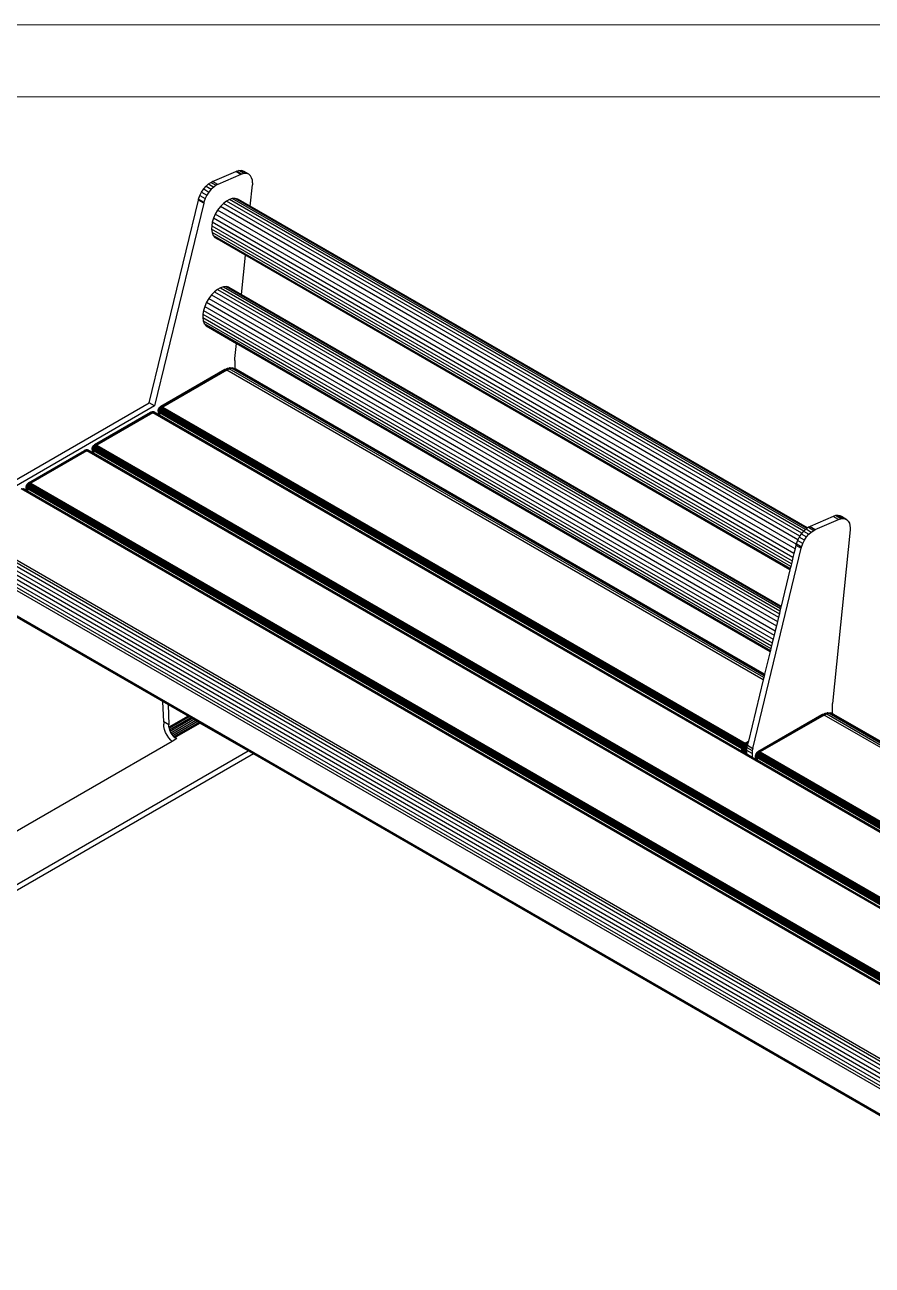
# Model space of a CAD drawing. Header units: millimetres. Extents: x 153 to 4750, y 92 to 3343.
# Drawn here: x 2903 to 3812, y 2012 to 3343 of the extents above; entities that cross this region are included whole.
import ezdxf

# ---------------------------------------------------------------- set-up
doc = ezdxf.new("R2010")
doc.units = ezdxf.units.MM
doc.layers.add('tabelka', color=155, linetype='Continuous')

msp = doc.modelspace()

# ---------------------------------------------------------------- linework, layer by layer
for p, q in [((3104.7, 3174.6), (3129.6, 3185.5)), ((3135.2, 3182.2), (3110.3, 3171.3)), ((3129.6, 3185.5), (3130.4, 3185.8)), ((3135.2, 3182.2), (3129.6, 3185.5)), ((3130.4, 3185.8), (3133, 3186.4)), ((3136.1, 3182.5), (3130.4, 3185.8)), ((3133, 3186.4), (3135.6, 3186.4)), ((3138.7, 3183.2), (3133, 3186.4)), ((3136.1, 3182.5), (3135.2, 3182.2)), ((3135.6, 3186.4), (3137.8, 3185.6)), ((3141.2, 3183.1), (3135.6, 3186.4)), ((3138.7, 3183.2), (3136.1, 3182.5)), ((3143.5, 3182.3), (3137.8, 3185.6)), ((3141.2, 3183.1), (3138.7, 3183.2)), ((3143.5, 3182.3), (3141.2, 3183.1)), ((3145.3, 3180.8), (3143.5, 3182.3)), ((3146.6, 3178.6), (3145.3, 3180.8)), ((3095.2, 3166.6), (3097.7, 3169.6)), ((3097.7, 3169.6), (3100.4, 3172)), ((3097.7, 3169.6), (3103.4, 3166.3)), ((3100.4, 3172), (3103, 3173.7)), ((3100.4, 3172), (3106, 3168.7)), ((3103, 3173.7), (3104.7, 3174.6)), ((3103, 3173.7), (3108.6, 3170.5)), ((3106, 3168.7), (3103.4, 3166.3)), ((3110.3, 3171.3), (3104.7, 3174.6)), ((3108.6, 3170.5), (3106, 3168.7)), ((3110.3, 3171.3), (3108.6, 3170.5)), ((3145.2, 3148), (3147.5, 3171.1)), ((3147.4, 3176), (3146.6, 3178.6)), ((3147.6, 3173.1), (3147.4, 3176)), ((3147.6, 3173.1), (3147.5, 3171.1)), ((3036.8, 2937), (3089.5, 3154.7)), ((3089.5, 3154.7), (3089.8, 3155.8)), ((3095.2, 3151.4), (3089.5, 3154.7)), ((3089.8, 3155.8), (3091.1, 3159.5)), ((3089.8, 3155.8), (3095.5, 3152.6)), ((3091.1, 3159.5), (3093, 3163.2)), ((3091.1, 3159.5), (3096.8, 3156.2)), ((3093, 3163.2), (3095.2, 3166.6)), ((3093, 3163.2), (3098.6, 3159.9)), ((3095.2, 3166.6), (3100.9, 3163.3)), ((3096.8, 3156.2), (3095.5, 3152.6)), ((3098.6, 3159.9), (3096.8, 3156.2)), ((3100.9, 3163.3), (3098.6, 3159.9)), ((3103.4, 3166.3), (3100.9, 3163.3)), ((3122.8, 3155.2), (3119.7, 3153.5)), ((3125.9, 3156.2), (3122.8, 3155.2)), ((3738.8, 2799.5), (3122.8, 3155.2)), ((3128.9, 3156.4), (3125.9, 3156.2)), ((3740.6, 2801.2), (3125.9, 3156.2)), ((3742.1, 2802.4), (3128.9, 3156.4)), ((3131.7, 3155.8), (3128.9, 3156.4)), ((3145.2, 3148), (3131.7, 3155.8)), ((3095.2, 3151.4), (3042.5, 2933.8)), ((3095.5, 3152.6), (3095.2, 3151.4)), ((3110.2, 3143.9), (3107.7, 3139.6)), ((3113.2, 3147.7), (3110.2, 3143.9)), ((3730.8, 2785.6), (3110.2, 3143.9)), ((3116.4, 3151), (3113.2, 3147.7)), ((3732.5, 2790.2), (3113.2, 3147.7)), ((3119.7, 3153.5), (3116.4, 3151)), ((3734.6, 2794.1), (3116.4, 3151)), ((3736.8, 2797.2), (3119.7, 3153.5)), ((3742.9, 2803), (3145.2, 3148)), ((3103.8, 3127), (3103.7, 3123.3)), ((3104.4, 3130.9), (3103.8, 3127)), ((3103.8, 3127), (3726.4, 2767.6)), ((3105.7, 3135.2), (3104.4, 3130.9)), ((3727.3, 2771.3), (3104.4, 3130.9)), ((3107.7, 3139.6), (3105.7, 3135.2)), ((3728.3, 2775.7), (3105.7, 3135.2)), ((3729.5, 2780.6), (3107.7, 3139.6)), ((3725.6, 2764.3), (3103.7, 3123.3)), ((3103.7, 3123.3), (3104.2, 3119.9)), ((3724.9, 2761.5), (3104.2, 3119.9)), ((3104.2, 3119.9), (3105.4, 3116.8)), ((3724.4, 2759.5), (3105.4, 3116.8)), ((3105.4, 3116.8), (3107.3, 3114.5)), ((3724.1, 2758.3), (3107.3, 3114.5)), ((3107.3, 3114.5), (3109.7, 3113)), ((3140, 3095.5), (3109.7, 3113)), ((3135.7, 3053.4), (3140, 3095.5)), ((3724.1, 2758.2), (3140, 3095.5)), ((3113.3, 3060.5), (3110.2, 3058.9)), ((3116.4, 3061.5), (3113.3, 3060.5)), ((3113.3, 3060.5), (3713.4, 2714.1)), ((3119.4, 3061.8), (3116.4, 3061.5)), ((3116.4, 3061.5), (3714, 2716.5)), ((3119.4, 3061.8), (3714.4, 2718.3)), ((3122.3, 3061.2), (3119.4, 3061.8)), ((3122.3, 3061.2), (3135.7, 3053.4)), ((3100.7, 3049.2), (3098.2, 3045)), ((3103.7, 3053.1), (3100.7, 3049.2)), ((3100.7, 3049.2), (3709.5, 2697.8)), ((3106.9, 3056.4), (3103.7, 3053.1)), ((3103.7, 3053.1), (3710.7, 2702.7)), ((3110.2, 3058.9), (3106.9, 3056.4)), ((3106.9, 3056.4), (3711.8, 2707.2)), ((3110.2, 3058.9), (3712.7, 2711)), ((3135.7, 3053.4), (3714.7, 2719.2)), ((3095, 3036.3), (3094.3, 3032.4)), ((3096.3, 3040.6), (3095, 3036.3)), ((3095, 3036.3), (3706, 2683.5)), ((3098.2, 3045), (3096.3, 3040.6)), ((3096.3, 3040.6), (3707.1, 2687.9)), ((3098.2, 3045), (3708.3, 2692.7)), ((3094.3, 3032.4), (3094.2, 3028.7)), ((3094.2, 3028.7), (3704.3, 2676.5)), ((3094.2, 3028.7), (3094.7, 3025.3)), ((3094.3, 3032.4), (3705.1, 2679.7)), ((3094.7, 3025.3), (3703.6, 2673.7)), ((3094.7, 3025.3), (3095.9, 3022.2)), ((3095.9, 3022.2), (3703.1, 2671.6)), ((3095.9, 3022.2), (3097.8, 3019.9)), ((3097.8, 3019.9), (3702.9, 2670.5)), ((3097.8, 3019.9), (3100.2, 3018.3)), ((3100.2, 3018.3), (3130.5, 3000.9)), ((3128.8, 2984.6), (3130.5, 3000.9)), ((3130.5, 3000.9), (3702.9, 2670.4)), ((3128.7, 2982.6), (3128.8, 2984.6)), ((3128.7, 2982.6), (3128.7, 2973.8)), ((3117.4, 2972.6), (3048.8, 2933)), ((3118, 2972.8), (3049.4, 2933.2)), ((3118.6, 2972.8), (3050, 2933.2)), ((3119.3, 2972.6), (3050.7, 2933)), ((3119.9, 2972.3), (3051.3, 2932.7)), ((3117.4, 2972.6), (3119.8, 2973.7)), ((3118, 2972.8), (3117.4, 2972.6)), ((3118, 2972.8), (3120.4, 2974)), ((3118.6, 2972.8), (3118, 2972.8)), ((3118.6, 2972.8), (3121.1, 2974)), ((3119.3, 2972.6), (3118.6, 2972.8)), ((3119.3, 2972.6), (3121.8, 2973.8)), ((3119.9, 2972.3), (3119.3, 2972.6)), ((3120.4, 2974), (3119.8, 2973.7)), ((3119.9, 2972.3), (3122.5, 2973.6)), ((3695.5, 2640), (3119.9, 2972.3)), ((3120.4, 2974), (3123, 2974.6)), ((3121.1, 2974), (3120.4, 2974)), ((3121.1, 2974), (3123.7, 2974.6)), ((3121.8, 2973.8), (3121.1, 2974)), ((3124.4, 2974.5), (3121.8, 2973.8)), ((3122.5, 2973.6), (3121.8, 2973.8)), ((3122.5, 2973.6), (3125.1, 2974.2)), ((3696.1, 2642.4), (3122.5, 2973.6)), ((3123.7, 2974.6), (3123, 2974.6)), ((3124.4, 2974.5), (3123.7, 2974.6)), ((3123.7, 2974.6), (3126.2, 2974.6)), ((3125.1, 2974.2), (3124.4, 2974.5)), ((3127, 2974.4), (3124.4, 2974.5)), ((3125.1, 2974.2), (3127.6, 2974.1)), ((3696.5, 2644.3), (3125.1, 2974.2)), ((3127, 2974.4), (3126.2, 2974.6)), ((3127.6, 2974.1), (3127, 2974.4)), ((3128.7, 2973.8), (3127, 2974.4)), ((3127.6, 2974.1), (3129.9, 2973.3)), ((3696.8, 2645.5), (3127.6, 2974.1)), ((3129.2, 2973.6), (3128.7, 2973.8)), ((3129.9, 2973.3), (3129.2, 2973.6)), ((3696.9, 2646), (3129.9, 2973.3)), ((2819.7, 2811.7), (3036.8, 2937)), ((3042.5, 2933.8), (2825.4, 2808.4)), ((3042.5, 2933.8), (3036.8, 2937)), ((3039.3, 2927.3), (3038.7, 2927.1)), ((3038.8, 2927.1), (3039.3, 2927.3)), ((3039.3, 2927.3), (3039.9, 2927.5)), ((3040, 2927.4), (3039.3, 2927.3)), ((3039.4, 2927.1), (3040, 2927.4)), ((3040.6, 2927.5), (3039.9, 2927.5)), ((3040, 2927.4), (3040.6, 2927.5)), ((3040.7, 2927.2), (3040, 2927.4)), ((3041.3, 2927.4), (3040.6, 2927.5)), ((3040.6, 2927.5), (3041.2, 2927.5)), ((3041.3, 2927.4), (3040.7, 2927.2)), ((3042, 2927.4), (3041.2, 2927.5)), ((3042, 2927.1), (3041.3, 2927.4)), ((3042, 2927.4), (3041.3, 2927.4)), ((3042.6, 2927.1), (3042, 2927.4)), ((3042.5, 2927.2), (3042, 2927.4)), ((3046.3, 2928.7), (3046.4, 2929.2)), ((3046.4, 2928.1), (3046.3, 2928.7)), ((3046.3, 2928.7), (3046.3, 2925.1)), ((3046.4, 2929.7), (3046.5, 2929.8)), ((3046.4, 2929.2), (3046.4, 2929.7)), ((3046.5, 2928.7), (3046.4, 2929.2)), ((3046.4, 2928.1), (3046.5, 2928.7)), ((3046.7, 2927.5), (3046.4, 2928.1)), ((3046.4, 2928.1), (3046.4, 2925)), ((3046.5, 2929.8), (3046.7, 2930.5)), ((3046.5, 2929.8), (3046.6, 2930.1)), ((3046.6, 2929.4), (3046.5, 2929.8)), ((3046.5, 2928.7), (3046.6, 2929.4)), ((3046.8, 2928.2), (3046.5, 2928.7)), ((3046.6, 2930.1), (3046.7, 2930.7)), ((3046.6, 2929.4), (3046.9, 2930.2)), ((3047, 2929), (3046.6, 2929.4)), ((3046.7, 2930.7), (3047, 2931.2)), ((3046.7, 2930.5), (3047, 2931.1)), ((3046.7, 2930.5), (3046.7, 2930.7)), ((3046.9, 2930.2), (3046.7, 2930.5)), ((3046.7, 2927.5), (3046.8, 2928.2)), ((3047.2, 2927), (3046.7, 2927.5)), ((3046.7, 2927.5), (3046.7, 2924.8)), ((3046.8, 2928.2), (3047, 2929)), ((3047.2, 2927.8), (3046.8, 2928.2)), ((3046.9, 2930.2), (3047.3, 2931)), ((3047.3, 2929.9), (3046.9, 2930.2)), ((3047, 2931.1), (3047.4, 2931.7)), ((3047, 2931.2), (3047.3, 2931.6)), ((3047, 2931.1), (3047, 2931.2)), ((3047.3, 2931), (3047, 2931.1)), ((3047, 2929), (3047.3, 2929.9)), ((3047.4, 2928.6), (3047, 2929)), ((3047.4, 2928.6), (3047.2, 2927.8)), ((3047.2, 2927), (3047.2, 2927.8)), ((3047.8, 2927.4), (3047.2, 2927.8)), ((3047.3, 2931.6), (3047.6, 2932)), ((3047.4, 2931.7), (3047.3, 2931.6)), ((3047.3, 2931), (3047.8, 2931.7)), ((3047.7, 2930.7), (3047.3, 2931)), ((3047.3, 2929.9), (3047.7, 2930.7)), ((3047.8, 2929.5), (3047.3, 2929.9)), ((3047.4, 2931.7), (3047.9, 2932.3)), ((3047.8, 2931.7), (3047.4, 2931.7)), ((3047.8, 2929.5), (3047.4, 2928.6)), ((3048, 2928.3), (3047.4, 2928.6)), ((3047.9, 2932.3), (3047.6, 2932)), ((3047.7, 2930.7), (3048.2, 2931.5)), ((3048.2, 2930.4), (3047.7, 2930.7)), ((3047.8, 2931.7), (3048.3, 2932.3)), ((3048.2, 2931.5), (3047.8, 2931.7)), ((3048.2, 2930.4), (3047.8, 2929.5)), ((3048.4, 2929.2), (3047.8, 2929.5)), ((3047.8, 2927.4), (3048, 2928.3)), ((3047.8, 2926.6), (3047.8, 2927.4)), ((3047.8, 2927.4), (3672.6, 2566.7)), ((3047.9, 2932.3), (3048, 2932.4)), ((3048.3, 2932.3), (3047.9, 2932.3)), ((3048, 2932.4), (3048.4, 2932.7)), ((3048, 2928.3), (3048.4, 2929.2)), ((3048, 2928.3), (3672.8, 2567.6)), ((3048.2, 2931.5), (3048.8, 2932.2)), ((3048.8, 2931.3), (3048.2, 2931.5)), ((3048.8, 2931.3), (3048.2, 2930.4)), ((3048.8, 2930.1), (3048.2, 2930.4)), ((3048.3, 2932.3), (3048.8, 2932.8)), ((3048.8, 2932.2), (3048.3, 2932.3)), ((3048.8, 2933), (3048.4, 2932.7)), ((3048.4, 2932.7), (3048.8, 2932.8)), ((3048.4, 2929.2), (3048.8, 2930.1)), ((3048.4, 2929.2), (3673.1, 2568.5)), ((3048.8, 2933), (3049.4, 2933.2)), ((3049.4, 2933.2), (3048.8, 2932.8)), ((3048.8, 2932.8), (3049.4, 2932.8)), ((3048.8, 2932.2), (3049.4, 2932.8)), ((3049.4, 2932), (3048.8, 2932.2)), ((3049.4, 2932), (3048.8, 2931.3)), ((3049.4, 2931), (3048.8, 2931.3)), ((3048.8, 2930.1), (3049.4, 2931)), ((3048.8, 2930.1), (3673.5, 2569.4)), ((3049.4, 2933.2), (3050, 2933.2)), ((3050, 2933.2), (3049.4, 2932.8)), ((3049.4, 2932.8), (3050, 2932.6)), ((3050, 2932.6), (3049.4, 2932)), ((3050, 2931.7), (3049.4, 2932)), ((3049.4, 2931), (3050, 2931.7)), ((3049.4, 2931), (3674.1, 2570.3)), ((3050, 2933.2), (3050.7, 2933)), ((3050.7, 2933), (3050, 2932.6)), ((3050.7, 2932.3), (3050, 2932.6)), ((3050, 2931.7), (3050.7, 2932.3)), ((3050, 2931.7), (3674.7, 2571)), ((3050.7, 2933), (3051.3, 2932.7)), ((3050.7, 2932.3), (3051.3, 2932.7)), ((3050.7, 2932.3), (3675.4, 2571.6)), ((3051.3, 2932.7), (3676, 2572.1)), ((3038.2, 2926.9), (2978.1, 2892.2)), ((3038.8, 2927.1), (2978.7, 2892.4)), ((3039.4, 2927.1), (2979.3, 2892.4)), ((3040.1, 2926.9), (2980, 2892.2)), ((3040.7, 2926.6), (2980.6, 2891.9)), ((3038.8, 2927.1), (3038.2, 2926.9)), ((3038.2, 2926.9), (3038.7, 2927.1)), ((3039.4, 2927.1), (3038.8, 2927.1)), ((3040.1, 2926.9), (3039.4, 2927.1)), ((3040.1, 2926.9), (3040.7, 2927.2)), ((3040.7, 2926.6), (3040.1, 2926.9)), ((3041.3, 2926.9), (3040.7, 2927.2)), ((3040.7, 2926.6), (3041.3, 2926.9)), ((4306.4, 2195.9), (3040.7, 2926.6)), ((3041.3, 2926.9), (3042, 2927.1)), ((3041.3, 2926.9), (4307.1, 2196.2)), ((3042, 2927.1), (3042.6, 2927.1)), ((3042, 2927.1), (4307.7, 2196.3)), ((3043.2, 2926.9), (3042.5, 2927.2)), ((3042.6, 2927.1), (3043.2, 2926.9)), ((3042.6, 2927.1), (4308.4, 2196.3)), ((3043.2, 2926.9), (3046.3, 2925.1)), ((3046.3, 2925.1), (3046.4, 2925)), ((3046.4, 2925), (3046.7, 2924.8)), ((3046.7, 2924.8), (3047.2, 2924.6)), ((3047.8, 2926.6), (3047.2, 2927)), ((3047.2, 2927), (3047.2, 2924.6)), ((3047.2, 2924.6), (3047.8, 2924.2)), ((3672.5, 2565.9), (3047.8, 2926.6)), ((3047.8, 2926.6), (3047.8, 2924.2)), ((3047.8, 2924.2), (3672.5, 2563.5)), ((2975.6, 2888.4), (2975.7, 2888.8)), ((2975.6, 2887.8), (2975.6, 2888.4)), ((2975.8, 2887.9), (2975.6, 2888.4)), ((2975.7, 2887.2), (2975.6, 2887.8)), ((2975.6, 2887.8), (2975.6, 2884.2)), ((2975.7, 2888.8), (2975.8, 2889)), ((2975.7, 2887.2), (2975.8, 2887.9)), ((2975.8, 2889.3), (2976, 2889.8)), ((2975.8, 2889), (2976, 2889.6)), ((2975.8, 2889), (2975.8, 2889.3)), ((2975.9, 2888.6), (2975.8, 2889)), ((2975.8, 2887.9), (2975.9, 2888.6)), ((2976.1, 2887.4), (2975.8, 2887.9)), ((2975.9, 2888.6), (2976.2, 2889.4)), ((2976.2, 2888.2), (2975.9, 2888.6)), ((2976, 2889.8), (2976.3, 2890.3)), ((2976, 2889.6), (2976.3, 2890.3)), ((2976, 2889.6), (2976, 2889.8)), ((2976.2, 2889.4), (2976, 2889.6)), ((2976, 2886.7), (2976.1, 2887.4)), ((2976.1, 2887.4), (2976.2, 2888.2)), ((2976.5, 2887), (2976.1, 2887.4)), ((2976.2, 2889.4), (2976.6, 2890.2)), ((2976.5, 2889.1), (2976.2, 2889.4)), ((2976.2, 2888.2), (2976.5, 2889.1)), ((2976.7, 2887.8), (2976.2, 2888.2)), ((2976.3, 2890.3), (2976.7, 2890.9)), ((2976.3, 2890.3), (2976.6, 2890.8)), ((2976.3, 2890.3), (2976.3, 2890.3)), ((2976.6, 2890.2), (2976.3, 2890.3)), ((2976.5, 2889.1), (2977, 2889.9)), ((2977, 2888.7), (2976.5, 2889.1)), ((2976.7, 2887.8), (2976.5, 2887)), ((2976.6, 2890.8), (2976.9, 2891.2)), ((2976.7, 2890.9), (2976.6, 2890.8)), ((2976.6, 2890.2), (2977, 2890.9)), ((2977, 2889.9), (2976.6, 2890.2)), ((2976.7, 2890.9), (2977.2, 2891.4)), ((2977, 2890.9), (2976.7, 2890.9)), ((2977, 2888.7), (2976.7, 2887.8)), ((2977.3, 2887.4), (2976.7, 2887.8)), ((2977.2, 2891.4), (2976.9, 2891.2)), ((2977, 2890.9), (2977.6, 2891.5)), ((2977.5, 2890.7), (2977, 2890.9)), ((2977, 2889.9), (2977.5, 2890.7)), ((2977.5, 2889.6), (2977, 2889.9)), ((2977.5, 2889.6), (2977, 2888.7)), ((2977.6, 2888.4), (2977, 2888.7)), ((2977.1, 2886.6), (2977.3, 2887.4)), ((2977.6, 2891.5), (2977.2, 2891.4)), ((2977.2, 2891.4), (2977.3, 2891.5)), ((2977.3, 2891.5), (2977.6, 2891.9)), ((2977.3, 2887.4), (2977.6, 2888.4)), ((2977.3, 2887.4), (4243, 2156.7)), ((2977.5, 2890.7), (2978.1, 2891.4)), ((2978.1, 2890.5), (2977.5, 2890.7)), ((2978.1, 2890.5), (2977.5, 2889.6)), ((2978.1, 2889.3), (2977.5, 2889.6)), ((2978.1, 2892.2), (2977.6, 2891.9)), ((2977.6, 2891.9), (2978.1, 2892)), ((2977.6, 2891.5), (2978.1, 2892)), ((2978.1, 2891.4), (2977.6, 2891.5)), ((2977.6, 2888.4), (2978.1, 2889.3)), ((2977.6, 2888.4), (4243.4, 2157.6)), ((2978.1, 2892.2), (2978.7, 2892.4)), ((2978.7, 2892.4), (2978.1, 2892)), ((2978.1, 2892), (2978.7, 2892)), ((2978.1, 2891.4), (2978.7, 2892)), ((2978.7, 2891.2), (2978.1, 2891.4)), ((2978.7, 2891.2), (2978.1, 2890.5)), ((2978.7, 2890.1), (2978.1, 2890.5)), ((2978.1, 2889.3), (2978.7, 2890.1)), ((2978.1, 2889.3), (4243.8, 2158.5)), ((2978.7, 2892.4), (2979.3, 2892.4)), ((2979.3, 2892.4), (2978.7, 2892)), ((2978.7, 2892), (2979.3, 2891.8)), ((2979.3, 2891.8), (2978.7, 2891.2)), ((2979.3, 2890.9), (2978.7, 2891.2)), ((2978.7, 2890.1), (2979.3, 2890.9)), ((2978.7, 2890.1), (4244.4, 2159.4)), ((2979.3, 2892.4), (2980, 2892.2)), ((2980, 2892.2), (2979.3, 2891.8)), ((2980, 2891.5), (2979.3, 2891.8)), ((2979.3, 2890.9), (2980, 2891.5)), ((2979.3, 2890.9), (4245, 2160.1)), ((2980, 2892.2), (2980.6, 2891.9)), ((2980, 2891.5), (2980.6, 2891.9)), ((2980, 2891.5), (4245.7, 2160.7)), ((2980.6, 2891.9), (4246.3, 2161.1)), ((2907.4, 2851.3), (2967.5, 2886)), ((2908, 2851.5), (2968.1, 2886.2)), ((2908.6, 2851.6), (2968.7, 2886.3)), ((2909.2, 2851.4), (2969.4, 2886.1)), ((2970, 2885.8), (2909.9, 2851.1)), ((2967.9, 2886.3), (2967.5, 2886)), ((2968.1, 2886.2), (2967.5, 2886)), ((2968.6, 2886.5), (2967.9, 2886.3)), ((2968.6, 2886.5), (2968.1, 2886.2)), ((2968.7, 2886.3), (2968.1, 2886.2)), ((2968.6, 2886.5), (2969.1, 2886.6)), ((2969.3, 2886.5), (2968.6, 2886.5)), ((2969.3, 2886.5), (2968.7, 2886.3)), ((2969.4, 2886.1), (2968.7, 2886.3)), ((2969.9, 2886.7), (2969.1, 2886.6)), ((2969.3, 2886.5), (2969.9, 2886.7)), ((2970, 2886.4), (2969.3, 2886.5)), ((2970, 2886.4), (2969.4, 2886.1)), ((2970, 2885.8), (2969.4, 2886.1)), ((2970.6, 2886.6), (2969.9, 2886.7)), ((2969.9, 2886.7), (2970.5, 2886.7)), ((2970.6, 2886.6), (2970, 2886.4)), ((2970, 2886.4), (2970.6, 2886.1)), ((2970, 2885.8), (2970.6, 2886.1)), ((4235.7, 2155), (2970, 2885.8)), ((2971.3, 2886.5), (2970.5, 2886.7)), ((2971.3, 2886.5), (2970.6, 2886.6)), ((2970.6, 2886.6), (2971.3, 2886.3)), ((2970.6, 2886.1), (2971.3, 2886.3)), ((2970.6, 2886.1), (4236.4, 2155.3)), ((2971.8, 2886.3), (2971.3, 2886.5)), ((2971.3, 2886.5), (2971.9, 2886.2)), ((2971.3, 2886.3), (2971.9, 2886.2)), ((2971.3, 2886.3), (4237, 2155.5)), ((2971.8, 2886.3), (2972.5, 2886)), ((2971.9, 2886.2), (2972.5, 2886)), ((2971.9, 2886.2), (4237.6, 2155.5)), ((2972.5, 2886), (2975.6, 2884.2)), ((2975.6, 2884.2), (2975.7, 2884.2)), ((2976, 2886.7), (2975.7, 2887.2)), ((2975.7, 2887.2), (2975.7, 2884.2)), ((2975.7, 2884.2), (2976, 2884)), ((2976.5, 2886.2), (2976, 2886.7)), ((2976, 2886.7), (2976, 2884)), ((2976, 2884), (2976.5, 2883.7)), ((2976.5, 2886.2), (2976.5, 2887)), ((2977.1, 2886.6), (2976.5, 2887)), ((2977.1, 2885.8), (2976.5, 2886.2)), ((2976.5, 2886.2), (2976.5, 2883.7)), ((2976.5, 2883.7), (2977.1, 2883.4)), ((2977.1, 2885.8), (2977.1, 2886.6)), ((2977.1, 2886.6), (4242.8, 2155.8)), ((4242.8, 2155), (2977.1, 2885.8)), ((2977.1, 2885.8), (2977.1, 2883.4)), ((2977.1, 2883.4), (4238.2, 2155.3)), ((2904.9, 2847.6), (2905, 2848)), ((2904.9, 2847), (2904.9, 2847.6)), ((2905, 2847.1), (2904.9, 2847.6)), ((2905, 2848), (2905.1, 2848.2)), ((2905, 2847.1), (2905.2, 2847.8)), ((2905.1, 2848.5), (2905.3, 2849)), ((2905.1, 2848.2), (2905.3, 2848.8)), ((2905.1, 2848.2), (2905.1, 2848.5)), ((2905.2, 2847.8), (2905.1, 2848.2)), ((2905.2, 2847.8), (2905.5, 2848.6)), ((2905.5, 2847.4), (2905.2, 2847.8)), ((2905.3, 2849), (2905.6, 2849.5)), ((2905.3, 2848.8), (2905.6, 2849.5)), ((2905.3, 2848.8), (2905.3, 2849)), ((2905.5, 2848.6), (2905.3, 2848.8)), ((2905.5, 2848.6), (2905.9, 2849.3)), ((2905.8, 2848.2), (2905.5, 2848.6)), ((2905.5, 2847.4), (2905.8, 2848.2)), ((2905.6, 2849.5), (2906, 2850.1)), ((2905.6, 2849.5), (2905.9, 2850)), ((2905.6, 2849.5), (2905.6, 2849.5)), ((2905.9, 2849.3), (2905.6, 2849.5)), ((2905.8, 2848.2), (2906.3, 2849.1)), ((2906.3, 2847.9), (2905.8, 2848.2)), ((2905.9, 2850), (2906.2, 2850.4)), ((2906, 2850.1), (2905.9, 2850)), ((2905.9, 2849.3), (2906.3, 2850)), ((2906.3, 2849.1), (2905.9, 2849.3)), ((2906, 2850.1), (2906.5, 2850.6)), ((2906.3, 2850), (2906, 2850.1)), ((2906.3, 2847.9), (2906, 2847)), ((2906.5, 2850.6), (2906.2, 2850.4)), ((2906.3, 2850), (2906.9, 2850.7)), ((2906.8, 2849.9), (2906.3, 2850)), ((2906.3, 2849.1), (2906.8, 2849.9)), ((2906.8, 2848.8), (2906.3, 2849.1)), ((2906.8, 2848.8), (2906.3, 2847.9)), ((2906.9, 2847.5), (2906.3, 2847.9)), ((2906.9, 2850.7), (2906.5, 2850.6)), ((2906.5, 2850.6), (2906.6, 2850.7)), ((2906.6, 2850.7), (2906.9, 2851)), ((2906.6, 2846.6), (2906.9, 2847.5)), ((2906.8, 2849.9), (2907.4, 2850.6)), ((2907.3, 2849.6), (2906.8, 2849.9)), ((2907.3, 2849.6), (2906.8, 2848.8)), ((2907.4, 2848.4), (2906.8, 2848.8)), ((2907.4, 2851.3), (2906.9, 2851)), ((2906.9, 2851), (2907.4, 2851.2)), ((2906.9, 2850.7), (2907.4, 2851.2)), ((2907.4, 2850.6), (2906.9, 2850.7)), ((2906.9, 2847.5), (2907.4, 2848.4)), ((2906.9, 2847.5), (4172.7, 2116.8)), ((2908, 2850.4), (2907.3, 2849.6)), ((2908, 2849.3), (2907.3, 2849.6)), ((2907.4, 2851.3), (2908, 2851.5)), ((2908, 2851.5), (2907.4, 2851.2)), ((2907.4, 2851.2), (2908, 2851.1)), ((2907.4, 2850.6), (2908, 2851.1)), ((2908, 2850.4), (2907.4, 2850.6)), ((2907.4, 2848.4), (2908, 2849.3)), ((2907.4, 2848.4), (4173.1, 2117.7)), ((2908, 2851.5), (2908.6, 2851.6)), ((2908.6, 2851.6), (2908, 2851.1)), ((2908, 2851.1), (2908.6, 2851)), ((2908.6, 2851), (2908, 2850.4)), ((2908.6, 2850.1), (2908, 2850.4)), ((2908, 2849.3), (2908.6, 2850.1)), ((2908, 2849.3), (4173.7, 2118.5)), ((2908.6, 2851.6), (2909.2, 2851.4)), ((2909.2, 2851.4), (2908.6, 2851)), ((2909.2, 2850.6), (2908.6, 2851)), ((2908.6, 2850.1), (2909.2, 2850.6)), ((2908.6, 2850.1), (4174.3, 2119.3)), ((2909.2, 2851.4), (2909.9, 2851.1)), ((2909.2, 2850.6), (2909.9, 2851.1)), ((2909.2, 2850.6), (4175, 2119.9)), ((2909.9, 2851.1), (4175.6, 2120.3)), ((4165, 2114.2), (2899.3, 2845)), ((2899.9, 2845.3), (4165.6, 2114.5)), ((2900.6, 2845.4), (4166.3, 2114.7)), ((2901.2, 2845.4), (4166.9, 2114.7)), ((2901.8, 2845.2), (2904.9, 2843.4)), ((2904.9, 2843.4), (2904.9, 2847)), ((2905, 2846.4), (2904.9, 2847)), ((2904.9, 2843.4), (2905, 2843.4)), ((2905, 2846.4), (2905, 2847.1)), ((2905.4, 2846.6), (2905, 2847.1)), ((2905, 2843.4), (2905, 2846.4)), ((2905.3, 2845.9), (2905, 2846.4)), ((2905, 2843.4), (2905.3, 2843.2)), ((2905.3, 2845.9), (2905.4, 2846.6)), ((2905.3, 2843.2), (2905.3, 2845.9)), ((2905.8, 2845.4), (2905.3, 2845.9)), ((2905.3, 2843.2), (2905.8, 2842.9)), ((2905.4, 2846.6), (2905.5, 2847.4)), ((2905.8, 2846.1), (2905.4, 2846.6)), ((2906, 2847), (2905.5, 2847.4)), ((2906, 2847), (2905.8, 2846.1)), ((2905.8, 2845.4), (2905.8, 2846.1)), ((2906.4, 2845.7), (2905.8, 2846.1)), ((2906.4, 2845), (2905.8, 2845.4)), ((2905.8, 2842.9), (2905.8, 2845.4)), ((2905.8, 2842.9), (2906.4, 2842.6)), ((2906.6, 2846.6), (2906, 2847)), ((2906.4, 2845.7), (2906.6, 2846.6)), ((2906.4, 2845), (2906.4, 2845.7)), ((2906.4, 2845.7), (4172.1, 2115)), ((4172.1, 2114.2), (2906.4, 2845)), ((2906.4, 2845), (2906.4, 2842.6)), ((2906.4, 2842.6), (4167.5, 2114.4)), ((2906.6, 2846.6), (4172.3, 2115.8)), ((3770.5, 2815.4), (3745.7, 2804.5)), ((3751.3, 2801.3), (3776.2, 2812.1)), ((3772.9, 2816.2), (3770.5, 2815.4)), ((3776.2, 2812.1), (3770.5, 2815.4)), ((3775.3, 2816.4), (3772.9, 2816.2)), ((3778.6, 2812.9), (3772.9, 2816.2)), ((3780.9, 2813.2), (3775.3, 2816.4)), ((3777.5, 2816.1), (3775.3, 2816.4)), ((3776.2, 2812.1), (3778.6, 2812.9)), ((3783.1, 2812.8), (3777.5, 2816.1)), ((3779.4, 2815.1), (3777.5, 2816.1)), ((3778.6, 2812.9), (3780.9, 2813.2)), ((3785.1, 2811.8), (3779.4, 2815.1)), ((3780.9, 2813.2), (3783.1, 2812.8)), ((3783.1, 2812.8), (3785.1, 2811.8)), ((3785.1, 2811.8), (3786.6, 2810.3)), ((3786.6, 2810.3), (3787.8, 2808.2)), ((3787.8, 2808.2), (3788.4, 2805.7)), ((4086.4, 2064), (2820.7, 2794.8)), ((4088.7, 2067.5), (2823, 2798.2)), ((4091.2, 2070.4), (2825.5, 2801.2)), ((4093.8, 2072.8), (2828.1, 2803.6)), ((2830.7, 2805.4), (4096.4, 2074.6)), ((3736.2, 2796.5), (3734.6, 2794.1)), ((3736.8, 2797.2), (3736.2, 2796.5)), ((3736.2, 2796.5), (3741.9, 2793.3)), ((3738.7, 2799.5), (3736.8, 2797.2)), ((3738.7, 2799.5), (3744.4, 2796.2)), ((3738.8, 2799.5), (3738.7, 2799.5)), ((3740.6, 2801.2), (3738.8, 2799.5)), ((3741.4, 2801.9), (3740.6, 2801.2)), ((3742.1, 2802.4), (3741.4, 2801.9)), ((3741.4, 2801.9), (3747, 2798.6)), ((3741.9, 2793.3), (3744.4, 2796.2)), ((3742.9, 2803), (3742.1, 2802.4)), ((3743.9, 2803.7), (3742.9, 2803)), ((3745.7, 2804.5), (3743.9, 2803.7)), ((3743.9, 2803.7), (3749.6, 2800.4)), ((3744.4, 2796.2), (3747, 2798.6)), ((3745.7, 2804.5), (3751.3, 2801.3)), ((3747, 2798.6), (3749.6, 2800.4)), ((3749.6, 2800.4), (3751.3, 2801.3)), ((3788.5, 2801), (3769.8, 2614.5)), ((3788.4, 2805.7), (3788.6, 2803.1)), ((3788.6, 2803.1), (3788.5, 2801)), ((4082.5, 2053.2), (2816.8, 2784)), ((4083.3, 2056.7), (2817.5, 2787.5)), ((4084.6, 2060.4), (2818.9, 2791.1)), ((3684.2, 2566.5), (3736.2, 2781.3)), ((3730.5, 2784.6), (3729.5, 2780.6)), ((3730.8, 2785.6), (3730.5, 2784.6)), ((3730.5, 2784.6), (3736.2, 2781.3)), ((3732.1, 2789.4), (3730.8, 2785.8)), ((3736.5, 2782.5), (3730.8, 2785.8)), ((3730.8, 2785.8), (3730.8, 2785.6)), ((3732.5, 2790.2), (3732.1, 2789.4)), ((3737.8, 2786.2), (3732.1, 2789.4)), ((3733.9, 2793.1), (3732.5, 2790.2)), ((3734.6, 2794.1), (3733.9, 2793.1)), ((3739.6, 2789.8), (3733.9, 2793.1)), ((3736.2, 2781.3), (3736.5, 2782.5)), ((3736.5, 2782.5), (3737.8, 2786.2)), ((3737.8, 2786.2), (3739.6, 2789.8)), ((3739.6, 2789.8), (3741.9, 2793.3)), ((4082.3, 2050.1), (2816.6, 2780.9)), ((3727.3, 2771.3), (3726.4, 2767.6)), ((3728.3, 2775.7), (3727.3, 2771.3)), ((3729.5, 2780.6), (3728.3, 2775.7)), ((3724.1, 2758.2), (3714.7, 2719.2)), ((3724.4, 2759.5), (3724.1, 2758.3)), ((3724.1, 2758.3), (3724.1, 2758.2)), ((3724.9, 2761.5), (3724.4, 2759.5)), ((3725.6, 2764.3), (3724.9, 2761.5)), ((3726.4, 2767.6), (3725.6, 2764.3)), ((2816.6, 2753.9), (4082.3, 2023.2)), ((4082.3, 2022.5), (2816.6, 2753.2)), ((4082.5, 2021.8), (2816.8, 2752.6)), ((4082.8, 2021.3), (2817.1, 2752)), ((3714, 2716.5), (3713.4, 2714.1)), ((3714.4, 2718.3), (3714, 2716.5)), ((3714.7, 2719.2), (3714.4, 2718.3)), ((3051.3, 2616.7), (2891.5, 2709)), ((3710.7, 2702.7), (3709.5, 2697.8)), ((3711.8, 2707.2), (3710.7, 2702.7)), ((3712.7, 2711), (3711.8, 2707.2)), ((3713.4, 2714.1), (3712.7, 2711)), ((3707.1, 2687.9), (3706, 2683.5)), ((3708.3, 2692.7), (3707.1, 2687.9)), ((3709.5, 2697.8), (3708.3, 2692.7)), ((3704.3, 2676.5), (3703.6, 2673.7)), ((3705.1, 2679.7), (3704.3, 2676.5)), ((3706, 2683.5), (3705.1, 2679.7)), ((3702.9, 2670.4), (3696.9, 2646)), ((3703.1, 2671.6), (3702.9, 2670.5)), ((3702.9, 2670.5), (3702.9, 2670.4)), ((3703.6, 2673.7), (3703.1, 2671.6)), ((3695.5, 2640), (3679.5, 2574.1)), ((3696.1, 2642.4), (3695.5, 2640)), ((3696.5, 2644.3), (3696.1, 2642.4)), ((3696.8, 2645.5), (3696.5, 2644.3)), ((3696.9, 2646), (3696.8, 2645.5)), ((3052.4, 2594.9), (3051.3, 2616.7)), ((3057, 2613.4), (3051.3, 2616.7)), ((3057, 2613.4), (3058, 2591.6)), ((3078.5, 2601), (3057, 2613.4)), ((3769.7, 2612.5), (3769.8, 2614.5)), ((3769.7, 2603.7), (3769.7, 2612.5)), ((3058, 2591.6), (3052.4, 2594.9)), ((3052.4, 2594.9), (3052.4, 2592.5)), ((3078.5, 2601), (3058, 2589.2)), ((3079.7, 2600.3), (3058.1, 2587.8)), ((3081.3, 2599.4), (3058.5, 2586.2)), ((3083, 2598.4), (3059.1, 2584.6)), ((3084.8, 2597.3), (3059.9, 2582.9)), ((3086.7, 2596.3), (3060.9, 2581.4)), ((3088.4, 2595.3), (3062, 2580)), ((3079.7, 2600.3), (3078.5, 2601)), ((3081.3, 2599.4), (3079.7, 2600.3)), ((3083, 2598.4), (3081.3, 2599.4)), ((3084.8, 2597.3), (3083, 2598.4)), ((3086.7, 2596.3), (3084.8, 2597.3)), ((3088.4, 2595.3), (3086.7, 2596.3)), ((3089.9, 2594.4), (3088.4, 2595.3)), ((3758.4, 2602.5), (3689.8, 2562.9)), ((3759, 2602.7), (3690.4, 2563.1)), ((3759.6, 2602.7), (3691, 2563.1)), ((3760.2, 2602.6), (3691.7, 2563)), ((3760.9, 2602.3), (3692.3, 2562.7)), ((3758.4, 2602.5), (3760.8, 2603.6)), ((3759, 2602.7), (3758.4, 2602.5)), ((3759, 2602.7), (3761.4, 2603.9)), ((3759.6, 2602.7), (3759, 2602.7)), ((3759.6, 2602.7), (3762.1, 2603.9)), ((3760.2, 2602.6), (3759.6, 2602.7)), ((3760.2, 2602.6), (3762.8, 2603.8)), ((3760.9, 2602.3), (3760.2, 2602.6)), ((3761.4, 2603.9), (3760.8, 2603.6)), ((3760.9, 2602.3), (3763.5, 2603.5)), ((4385.6, 2241.6), (3760.9, 2602.3)), ((3761.4, 2603.9), (3764, 2604.5)), ((3762.1, 2603.9), (3761.4, 2603.9)), ((3762.1, 2603.9), (3764.7, 2604.6)), ((3762.8, 2603.8), (3762.1, 2603.9)), ((3765.4, 2604.4), (3762.8, 2603.8)), ((3763.5, 2603.5), (3762.8, 2603.8)), ((3763.5, 2603.5), (3766.1, 2604.1)), ((3763.5, 2603.5), (4388.2, 2242.8)), ((3764.7, 2604.6), (3764, 2604.5)), ((3765.4, 2604.4), (3764.7, 2604.6)), ((3764.7, 2604.6), (3767.2, 2604.5)), ((3766.1, 2604.1), (3765.4, 2604.4)), ((3768, 2604.4), (3765.4, 2604.4)), ((3766.1, 2604.1), (3768.6, 2604.1)), ((3766.1, 2604.1), (4390.8, 2243.4)), ((3768, 2604.4), (3767.2, 2604.5)), ((3768.6, 2604.1), (3768, 2604.4)), ((3769.7, 2603.7), (3768, 2604.4)), ((3768.6, 2604.1), (3770.9, 2603.3)), ((3768.6, 2604.1), (4393.4, 2243.4)), ((3770.2, 2603.6), (3769.7, 2603.7)), ((3770.9, 2603.3), (3770.2, 2603.6)), ((3770.9, 2603.3), (4395.6, 2242.6)), ((3052.6, 2589.8), (3052.4, 2592.5)), ((3053.2, 2586.9), (3052.6, 2589.8)), ((3054.3, 2583.7), (3053.2, 2586.9)), ((3055.9, 2580.6), (3054.3, 2583.7)), ((3058, 2589.2), (3058, 2591.6)), ((3058, 2589.2), (3058.1, 2587.8)), ((3058.1, 2587.8), (3058.5, 2586.2)), ((3058.5, 2586.2), (3059.1, 2584.6)), ((3059.1, 2584.6), (3059.9, 2582.9)), ((3059.9, 2582.9), (3060.9, 2581.4)), ((3060.9, 2581.4), (3062, 2580)), ((3089.9, 2594.4), (3063.2, 2579)), ((3064.4, 2578.2), (3091.2, 2593.7)), ((3091.2, 2593.7), (3089.9, 2594.4)), ((3142.8, 2563.9), (3091.2, 2593.7)), ((3061.3, 2573.9), (2890.4, 2475.3)), ((3057.8, 2577.7), (3055.9, 2580.6)), ((3060, 2575.2), (3057.8, 2577.7)), ((3061.3, 2573.9), (3060, 2575.2)), ((3066.5, 2577), (3061.3, 2573.9)), ((3062, 2580), (3063.2, 2579)), ((3063.2, 2579), (3064.4, 2578.2)), ((3066.5, 2577), (3064.4, 2578.2)), ((3672.8, 2567.6), (3673.1, 2568.5)), ((3673.1, 2568.5), (3673.5, 2569.4)), ((3673.1, 2568.5), (3673.8, 2568.1)), ((3673.5, 2569.4), (3674.1, 2570.3)), ((3673.5, 2569.4), (3674.2, 2569)), ((3673.5, 2567.2), (3673.8, 2568.1)), ((3673.8, 2568.1), (3674.2, 2569)), ((3674.6, 2567.7), (3673.8, 2568.1)), ((3674.1, 2570.3), (3674.7, 2571)), ((3674.1, 2570.3), (3674.8, 2569.9)), ((3674.2, 2569), (3674.8, 2569.9)), ((3675, 2568.6), (3674.2, 2569)), ((3674.6, 2567.7), (3675, 2568.6)), ((3674.7, 2571), (3675.4, 2571.6)), ((3674.7, 2571), (3675.4, 2570.6)), ((3674.8, 2569.9), (3675.4, 2570.6)), ((3675.5, 2569.4), (3674.8, 2569.9)), ((3675, 2568.6), (3675.5, 2569.4)), ((3675.9, 2568.1), (3675, 2568.6)), ((3675.4, 2571.6), (3676, 2572.1)), ((3675.4, 2571.6), (3676.1, 2571.2)), ((3675.4, 2570.6), (3676.1, 2571.2)), ((3676.1, 2570), (3675.4, 2570.6)), ((3675.5, 2569.4), (3676.1, 2570)), ((3676.4, 2568.8), (3675.5, 2569.4)), ((3675.5, 2567.3), (3675.9, 2568.1)), ((3675.9, 2568.1), (3676.4, 2568.8)), ((3676.8, 2567.5), (3675.9, 2568.1)), ((3676, 2572.1), (3679.5, 2574.1)), ((3676.7, 2571.6), (3676, 2572.1)), ((3676.7, 2571.6), (3676.1, 2571.2)), ((3676.1, 2571.2), (3676.7, 2570.6)), ((3676.1, 2570), (3676.7, 2570.6)), ((3676.9, 2569.4), (3676.1, 2570)), ((3676.4, 2568.8), (3676.9, 2569.4)), ((3677.2, 2568.2), (3676.4, 2568.8)), ((3676.7, 2571.6), (3679.3, 2573.1)), ((3677.3, 2571), (3676.7, 2571.6)), ((3677.3, 2571), (3676.7, 2570.6)), ((3676.7, 2570.6), (3677.4, 2569.9)), ((3676.8, 2567.5), (3677.2, 2568.2)), ((3676.9, 2569.4), (3677.4, 2569.9)), ((3677.6, 2568.7), (3676.9, 2569.4)), ((3677.2, 2568.2), (3677.6, 2568.7)), ((3677.9, 2567.5), (3677.2, 2568.2)), ((3677.3, 2571), (3679, 2572)), ((3678, 2570.3), (3677.3, 2571)), ((3678, 2570.3), (3677.4, 2569.9)), ((3677.4, 2569.9), (3678.1, 2569.1)), ((3677.6, 2568.7), (3678.1, 2569.1)), ((3678.2, 2568.1), (3677.6, 2568.7)), ((3678, 2570.3), (3678.7, 2570.7)), ((3678.4, 2569.5), (3678, 2570.3)), ((3678.4, 2569.3), (3678.1, 2569.1)), ((3678.1, 2569.1), (3678.3, 2568.8)), ((3678.1, 2567.7), (3678.2, 2568.1)), ((3678.2, 2568.1), (3678.3, 2568.8)), ((3678.3, 2568.8), (3678.4, 2569.3)), ((3678.4, 2569.5), (3678.5, 2569.8)), ((3678.4, 2569.3), (3678.4, 2569.5)), ((3678.7, 2570.7), (3678.5, 2569.8)), ((3678.5, 2569.8), (3684.2, 2566.5)), ((3679, 2572), (3678.7, 2570.7)), ((3679.3, 2573.1), (3679, 2572)), ((3679.5, 2574.1), (3679.3, 2573.1)), ((2890.4, 2418.1), (3142.8, 2563.9)), ((3148.5, 2560.6), (2890.4, 2411.6)), ((3148.5, 2560.6), (3142.8, 2563.9)), ((4083.3, 2020.9), (3148.5, 2560.6)), ((3672.5, 2565.9), (3672.6, 2566.7)), ((3672.5, 2563.5), (3672.5, 2565.9)), ((3673.2, 2565.6), (3672.5, 2565.9)), ((3672.5, 2563.5), (3673.2, 2563.1)), ((3672.6, 2566.7), (3672.8, 2567.6)), ((3672.6, 2566.7), (3673.3, 2566.4)), ((3672.8, 2567.6), (3673.5, 2567.2)), ((3673.2, 2565.6), (3673.3, 2566.4)), ((3673.2, 2563.1), (3673.2, 2565.6)), ((3674.1, 2565.3), (3673.2, 2565.6)), ((3673.2, 2563.1), (3674.1, 2562.6)), ((3673.3, 2566.4), (3673.5, 2567.2)), ((3674.1, 2566), (3673.3, 2566.4)), ((3674.3, 2566.8), (3673.5, 2567.2)), ((3674.1, 2566), (3674.3, 2566.8)), ((3674.1, 2565.3), (3674.1, 2566)), ((3675.1, 2565.8), (3674.1, 2566)), ((3674.1, 2565.3), (3674.1, 2562.6)), ((3675, 2565.1), (3674.1, 2565.3)), ((3674.1, 2562.6), (3675, 2562.1)), ((3674.3, 2566.8), (3674.6, 2567.7)), ((3675.2, 2566.5), (3674.3, 2566.8)), ((3675.5, 2567.3), (3674.6, 2567.7)), ((3675, 2565.1), (3675.1, 2565.8)), ((3676, 2565.1), (3675, 2565.1)), ((3675, 2565.1), (3675, 2562.1)), ((3675, 2562.1), (3676, 2561.5)), ((3675.1, 2565.8), (3675.2, 2566.5)), ((3676.1, 2565.6), (3675.1, 2565.8)), ((3675.2, 2566.5), (3675.5, 2567.3)), ((3676.2, 2566.2), (3675.2, 2566.5)), ((3676.4, 2566.9), (3675.5, 2567.3)), ((3676, 2565.1), (3676.1, 2565.6)), ((3677.1, 2565.1), (3676, 2565.1)), ((3676, 2565.1), (3676, 2561.5)), ((3676, 2561.5), (3677.1, 2560.9)), ((3676.1, 2565.6), (3676.2, 2566.2)), ((3677.1, 2565.6), (3676.1, 2565.6)), ((3676.2, 2566.2), (3676.4, 2566.9)), ((3677.2, 2566), (3676.2, 2566.2)), ((3676.4, 2566.9), (3676.8, 2567.5)), ((3677.4, 2566.5), (3676.4, 2566.9)), ((3677.6, 2567), (3676.8, 2567.5)), ((3677.1, 2565.6), (3677.2, 2566)), ((3677.9, 2565.6), (3677.1, 2565.6)), ((3677.1, 2565.1), (3677.1, 2565.6)), ((3677.9, 2565.3), (3677.1, 2565.1)), ((3677.1, 2565.1), (3677.1, 2560.9)), ((3677.1, 2560.9), (3677.8, 2560.5)), ((3677.2, 2566), (3677.4, 2566.5)), ((3677.9, 2565.9), (3677.2, 2566)), ((3677.4, 2566.5), (3677.6, 2567)), ((3678, 2566.4), (3677.4, 2566.5)), ((3677.6, 2567), (3677.9, 2567.5)), ((3678, 2566.8), (3677.6, 2567)), ((3677.8, 2564.4), (3677.9, 2565.3)), ((3677.8, 2560.5), (3677.8, 2564.4)), ((3683.5, 2561.1), (3677.8, 2564.4)), ((3677.8, 2560.5), (3683.5, 2557.2)), ((3677.9, 2567.5), (3678.1, 2567.7)), ((3678, 2567.4), (3677.9, 2567.5)), ((3677.9, 2565.9), (3678, 2566.4)), ((3677.9, 2565.6), (3677.9, 2565.9)), ((3677.9, 2565.3), (3677.9, 2565.6)), ((3678, 2567.5), (3678.1, 2567.7)), ((3678, 2567.5), (3683.7, 2564.2)), ((3678, 2567.4), (3678, 2567.5)), ((3678, 2566.8), (3678, 2567.4)), ((3678, 2566.4), (3678, 2566.8)), ((3683.7, 2564.2), (3683.5, 2561.1)), ((3683.5, 2561.1), (3683.5, 2557.2)), ((3683.5, 2557.2), (3687.3, 2555)), ((3684.2, 2566.5), (3683.7, 2564.2)), ((3687.3, 2559.1), (3687.4, 2559.6)), ((3687.3, 2559.1), (3687.3, 2558.6)), ((3687.5, 2558.6), (3687.3, 2559.1)), ((3687.3, 2555), (3687.3, 2558.6)), ((3687.4, 2558), (3687.3, 2558.6)), ((3687.3, 2555), (3687.4, 2554.9)), ((3687.4, 2559.6), (3687.5, 2559.7)), ((3687.5, 2558.6), (3687.4, 2558)), ((3687.4, 2554.9), (3687.4, 2558)), ((3687.7, 2557.4), (3687.4, 2558)), ((3687.4, 2554.9), (3687.7, 2554.8)), ((3687.5, 2560.1), (3687.7, 2560.6)), ((3687.5, 2559.7), (3687.7, 2560.4)), ((3687.5, 2559.7), (3687.5, 2560.1)), ((3687.6, 2559.4), (3687.5, 2559.7)), ((3687.5, 2558.6), (3687.6, 2559.4)), ((3687.8, 2558.2), (3687.5, 2558.6)), ((3687.6, 2559.4), (3687.9, 2560.1)), ((3687.9, 2559), (3687.6, 2559.4)), ((3687.7, 2560.6), (3688, 2561.1)), ((3687.7, 2560.4), (3688, 2561)), ((3687.7, 2560.4), (3687.7, 2560.6)), ((3687.9, 2560.1), (3687.7, 2560.4)), ((3687.8, 2558.2), (3687.7, 2557.4)), ((3687.7, 2554.8), (3687.7, 2557.4)), ((3688.2, 2556.9), (3687.7, 2557.4)), ((3687.7, 2554.8), (3688.2, 2554.5)), ((3687.8, 2558.2), (3687.9, 2559)), ((3688.2, 2557.7), (3687.8, 2558.2)), ((3687.9, 2560.1), (3688.3, 2560.9)), ((3688.3, 2559.8), (3687.9, 2560.1)), ((3687.9, 2559), (3688.3, 2559.8)), ((3688.4, 2558.6), (3687.9, 2559)), ((3688, 2561), (3688.4, 2561.6)), ((3688, 2561.1), (3688.3, 2561.5)), ((3688, 2561), (3688, 2561.1)), ((3688.3, 2560.9), (3688, 2561)), ((3688.4, 2558.6), (3688.2, 2557.7)), ((3688.2, 2557.7), (3688.8, 2557.3)), ((3688.2, 2557.7), (3688.2, 2556.9)), ((3688.2, 2554.5), (3688.2, 2556.9)), ((3688.8, 2556.5), (3688.2, 2556.9)), ((3688.3, 2561.5), (3688.6, 2562)), ((3688.4, 2561.6), (3688.3, 2561.5)), ((3688.3, 2560.9), (3688.7, 2561.6)), ((3688.7, 2560.7), (3688.3, 2560.9)), ((3688.3, 2559.8), (3688.7, 2560.7)), ((3688.7, 2559.5), (3688.3, 2559.8)), ((3688.4, 2561.6), (3688.9, 2562.2)), ((3688.7, 2561.6), (3688.4, 2561.6)), ((3688.7, 2559.5), (3688.4, 2558.6)), ((3688.4, 2558.6), (3689, 2558.2)), ((3688.9, 2562.2), (3688.6, 2562)), ((3688.7, 2561.6), (3689.3, 2562.2)), ((3689.2, 2561.5), (3688.7, 2561.6)), ((3688.7, 2560.7), (3689.2, 2561.5)), ((3689.2, 2560.4), (3688.7, 2560.7)), ((3689.2, 2560.4), (3688.7, 2559.5)), ((3688.7, 2559.5), (3689.3, 2559.1)), ((3688.8, 2557.3), (3689, 2558.2)), ((3688.8, 2556.5), (3688.8, 2557.3)), ((3688.8, 2557.3), (4313.6, 2196.6)), ((4313.5, 2195.9), (3688.8, 2556.5)), ((3688.8, 2556.5), (3688.8, 2554.1)), ((3688.9, 2562.2), (3689, 2562.3)), ((3689.3, 2562.2), (3688.9, 2562.2)), ((3689, 2562.3), (3689.3, 2562.6)), ((3689, 2558.2), (3689.3, 2559.1)), ((3689, 2558.2), (4313.7, 2197.5)), ((3689.2, 2561.5), (3689.8, 2562.2)), ((3689.8, 2561.2), (3689.2, 2561.5)), ((3689.8, 2561.2), (3689.2, 2560.4)), ((3689.2, 2560.4), (3689.8, 2560)), ((3689.3, 2562.6), (3689.8, 2562.9)), ((3689.3, 2562.6), (3689.8, 2562.7)), ((3689.3, 2562.2), (3689.8, 2562.7)), ((3689.8, 2562.2), (3689.3, 2562.2)), ((3689.3, 2559.1), (3689.8, 2560)), ((3689.3, 2559.1), (4314.1, 2198.4)), ((3689.8, 2562.9), (3690.4, 2563.1)), ((3689.8, 2562.7), (3690.4, 2563.1)), ((3689.8, 2562.7), (3690.4, 2562.7)), ((3689.8, 2562.2), (3690.4, 2562.7)), ((3690.4, 2561.9), (3689.8, 2562.2)), ((3690.4, 2561.9), (3689.8, 2561.2)), ((3689.8, 2561.2), (3690.4, 2560.9)), ((3689.8, 2560), (3690.4, 2560.9)), ((3689.8, 2560), (4314.5, 2199.3)), ((3690.4, 2563.1), (3691, 2563.1)), ((3690.4, 2562.7), (3691, 2563.1)), ((3690.4, 2562.7), (3691, 2562.5)), ((3691, 2562.5), (3690.4, 2561.9)), ((3690.4, 2561.9), (3691, 2561.6)), ((3690.4, 2560.9), (3691, 2561.6)), ((3690.4, 2560.9), (4315.1, 2200.2)), ((3691, 2563.1), (3691.7, 2563)), ((3691, 2562.5), (3691.7, 2563)), ((3691, 2562.5), (3691.7, 2562.2)), ((3691, 2561.6), (3691.7, 2562.2)), ((3691, 2561.6), (4315.7, 2200.9)), ((3691.7, 2563), (3692.3, 2562.7)), ((3691.7, 2562.2), (3692.3, 2562.7)), ((3691.7, 2562.2), (4316.4, 2201.5)), ((3692.3, 2562.7), (4317, 2202)), ((3688.2, 2554.5), (3688.8, 2554.1)), ((3688.8, 2554.1), (4308.9, 2196.1))]:
    msp.add_line(p, q)
at = {"layer": 'tabelka', "lineweight": 5}
for points in [[(152.7, 3342.7), (4750.2, 3342.7), (4750.2, 91.9), (152.7, 91.9)], [(230.1, 3265.3), (4672.8, 3265.3), (4672.8, 169.3), (230.1, 169.3)]]:
    msp.add_lwpolyline(points, close=True, dxfattribs=at)

doc.saveas('drawing.dxf')
